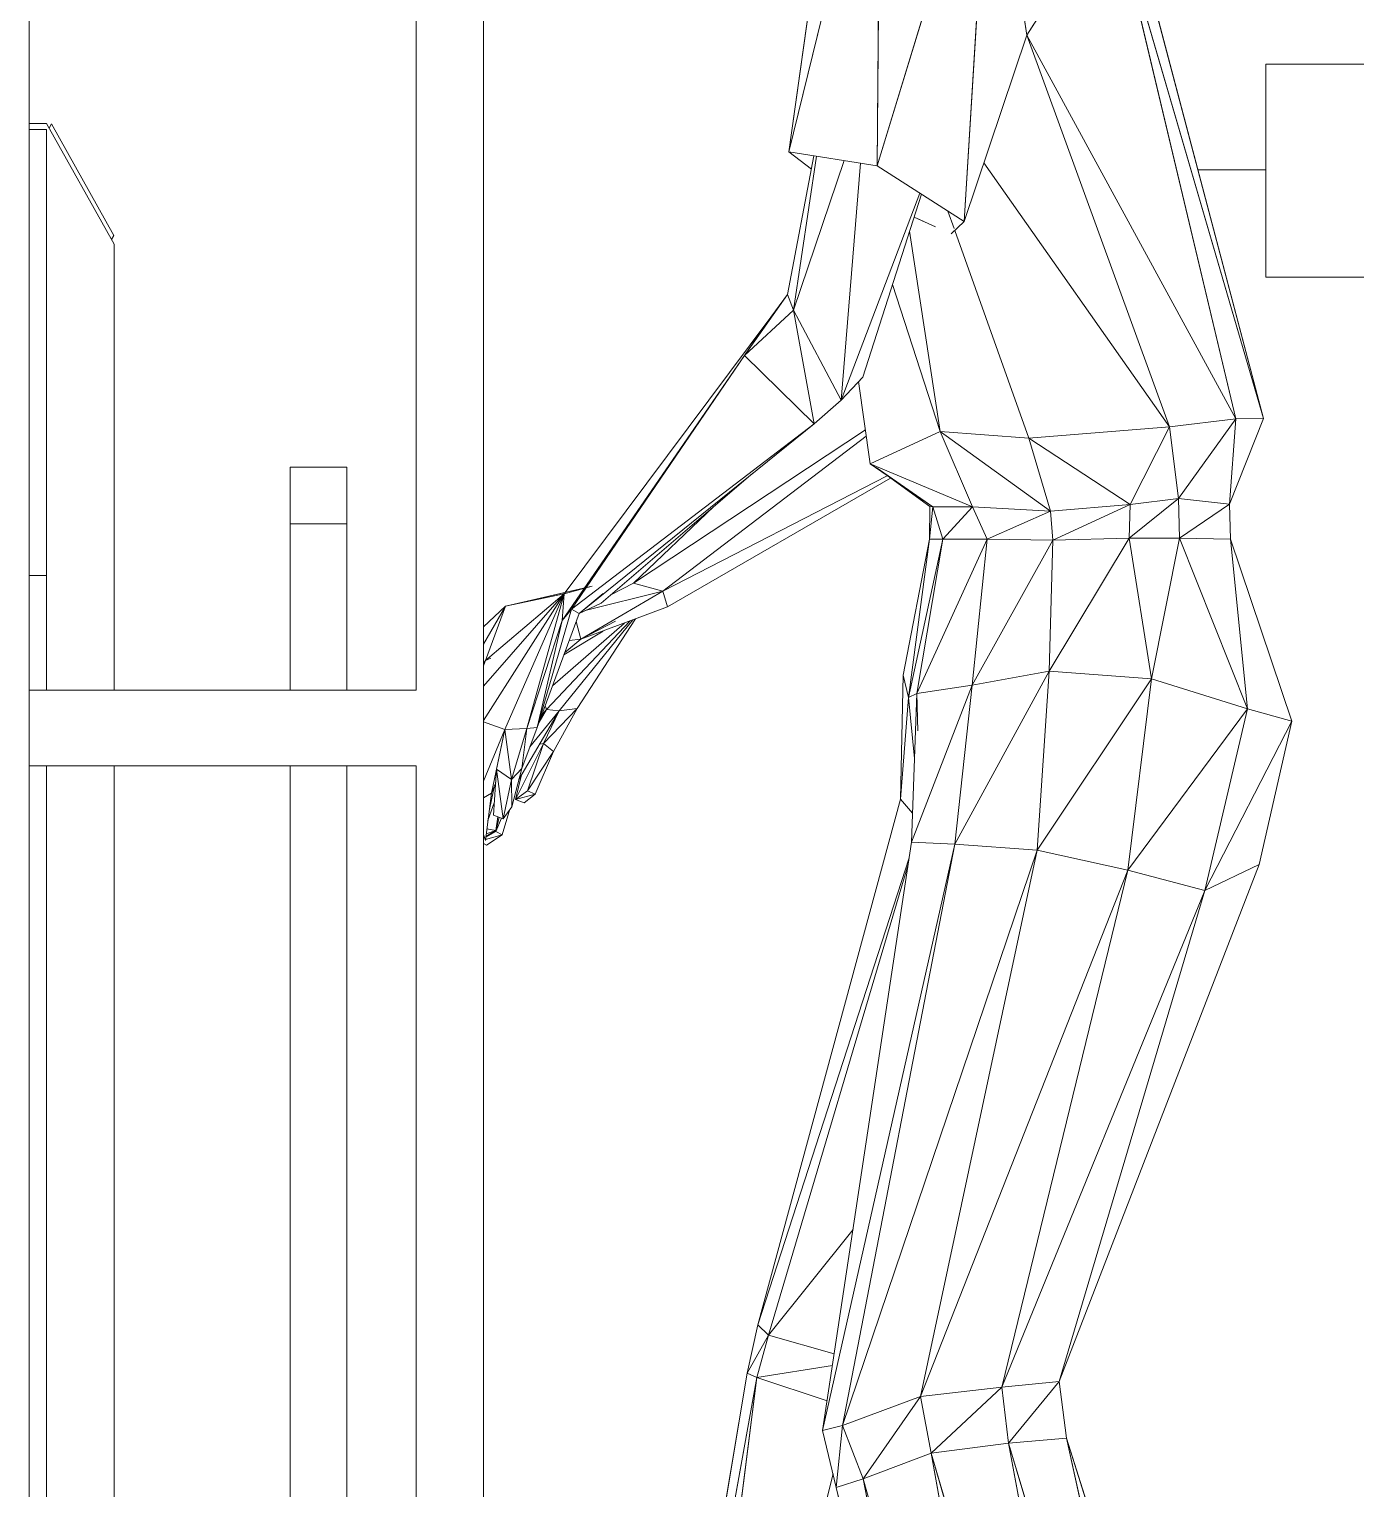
# Model space of a CAD drawing. Header units: centimetres. Extents: x -13467 to 3766, y -437 to 1921.
# Drawn here: x -10978.9 to -10900.3, y 142.2 to 228.7 of the extents above; entities that cross this region are included whole.
import ezdxf

# ---------------------------------------------------------------- set-up
doc = ezdxf.new("R2010")
doc.units = ezdxf.units.CM
doc.layers.add('A-GENM', color=7, linetype='Continuous', lineweight=9)
doc.layers.add('M-EQPM', color=7, linetype='Continuous', lineweight=9)

# ---------------------------------------------------------------- blocks, each defined once
blk = doc.blocks.new('EQ-01-008 - EQ-01-008_dwg_Agrupar_467-1519584-Sección 1-1')
at = {"layer": 'M-EQPM', "color": 251, "true_color": 0x666666}
blk.add_line((-10978.885, 282.089), (-10978.885, 95.25), dxfattribs=at)
blk = doc.blocks.new('EQ-01-008 - EQ-01-008_dwg_Agrupar_411-1519586-Sección 1-1')
at = {"layer": 'M-EQPM', "color": 251, "true_color": 0x666666}
for p, q in [((-10955.975, 189.527), (-10955.975, 265.895)), ((-10951.973, 265.895), (-10951.973, 97.997)), ((-10955.975, 189.527), (-10978.885, 189.527)), ((-10955.975, 185.034), (-10978.885, 185.034)), ((-10955.975, 185.034), (-10955.975, 97.997))]:
    blk.add_line(p, q, dxfattribs=at)
at = {"layer": 'M-EQPM', "color": 38, "true_color": 0x4c2600}
for p, q in [((-10951.973, 97.997), (-10951.973, 265.895)), ((-10978.885, 189.527), (-10955.975, 189.527)), ((-10955.975, 189.527), (-10978.885, 189.527)), ((-10955.975, 185.034), (-10978.885, 185.034)), ((-10955.975, 185.034), (-10955.975, 97.997))]:
    blk.add_line(p, q, dxfattribs=at)
at = {"layer": 'M-EQPM', "color": 38, "true_color": 0x4c2600, "flags": 128}
for points in [[(-10955.975, 270.387), (-10951.973, 265.895), (-10951.973, 97.997)], [(-10955.975, 97.997), (-10955.975, 185.034), (-10978.885, 185.034)]]:
    blk.add_lwpolyline(points, dxfattribs=at)
blk.add_lwpolyline([(-10955.975, 265.895), (-10955.975, 189.527)], close=True, dxfattribs=at)
blk = doc.blocks.new('EQ-01-008 - EQ-01-008_dwg_Agrupar_362-1519588-Sección 1-1')
for name in ['EQ-01-008 - EQ-01-008_dwg_Agrupar_467-1519584-Sección 1-1', 'EQ-01-008 - EQ-01-008_dwg_Agrupar_411-1519586-Sección 1-1']:
    blk.add_blockref(name, (0, 0))
blk = doc.blocks.new('EQ-01-008 - EQ-01-008_dwg-1519583-Sección 1-1')
blk.add_blockref('EQ-01-008 - EQ-01-008_dwg_Agrupar_362-1519588-Sección 1-1', (0, 0))
blk = doc.blocks.new('EQ-01-008 - EQ-01-008-1487441-Sección 1-1')
blk.add_blockref('EQ-01-008 - EQ-01-008_dwg-1519583-Sección 1-1', (0, 0))
blk = doc.blocks.new('EQ-01-013 - EQ-01-013_dwg_Agrupar_354-1512408-Sección 1-1')
at = {"layer": 'M-EQPM', "color": 251, "true_color": 0x666666}
for p, q in [((-10963.43, 189.527), (-10963.43, 199.374)), ((-10963.43, 189.527), (-10963.43, 199.374)), ((-10963.43, 199.374), (-10963.43, 189.527)), ((-10960.07, 189.527), (-10960.07, 199.374)), ((-10960.07, 199.374), (-10960.07, 189.527)), ((-10960.07, 189.527), (-10960.07, 199.374)), ((-10963.43, 134.274), (-10963.43, 185.034)), ((-10963.43, 134.274), (-10963.43, 185.034)), ((-10963.43, 185.034), (-10963.43, 134.274)), ((-10960.07, 134.274), (-10960.07, 185.034)), ((-10960.07, 185.034), (-10960.07, 134.274)), ((-10960.07, 134.274), (-10960.07, 185.034)), ((-10963.43, 94), (-10963.43, 130.074)), ((-10963.43, 94), (-10963.43, 130.074)), ((-10963.43, 130.074), (-10963.43, 94)), ((-10960.07, 94), (-10960.07, 130.074)), ((-10960.07, 130.074), (-10960.07, 94)), ((-10960.07, 94), (-10960.07, 130.074))]:
    blk.add_line(p, q, dxfattribs=at)
blk = doc.blocks.new('EQ-01-013 - EQ-01-013_dwg_Agrupar_354-1512417-Sección 1-1')
at = {"layer": 'M-EQPM', "color": 251, "true_color": 0x666666}
for p, q in [((-10960.07, 202.734), (-10963.43, 202.734)), ((-10963.43, 199.374), (-10963.43, 202.734)), ((-10963.43, 202.734), (-10963.43, 199.374)), ((-10960.07, 202.734), (-10963.43, 202.734)), ((-10960.07, 202.734), (-10960.07, 199.374)), ((-10960.07, 199.374), (-10960.07, 202.734)), ((-10963.43, 199.374), (-10960.07, 199.374)), ((-10963.43, 199.374), (-10960.07, 199.374))]:
    blk.add_line(p, q, dxfattribs=at)
at = {"layer": 'M-EQPM', "color": 251, "true_color": 0x666666, "flags": 128}
blk.add_lwpolyline([(-10963.43, 202.734), (-10960.07, 202.734), (-10960.07, 199.374), (-10963.43, 199.374)], close=True, dxfattribs=at)
blk = doc.blocks.new('EQ-01-013 - EQ-01-013_dwg_Agrupar_460-1512424-Sección 1-1')
at = {"layer": 'M-EQPM', "color": 253, "true_color": 0x999999}
for p, q in [((-10905.648, 213.99), (-10905.648, 226.59)), ((-10805.1, 226.59), (-10905.648, 226.59)), ((-10805.1, 226.59), (-10905.648, 226.59)), ((-10905.648, 213.99), (-10905.648, 226.59)), ((-10905.648, 213.99), (-10805.1, 213.99))]:
    blk.add_line(p, q, dxfattribs=at)
at = {"layer": 'M-EQPM', "color": 253, "true_color": 0x999999, "flags": 128}
for points in [[(-10905.648, 226.59), (-10805.1, 226.59), (-10805.1, 213.99)], [(-10905.648, 213.99), (-10805.1, 213.99), (-10905.648, 213.99), (-10905.648, 226.59)]]:
    blk.add_lwpolyline(points, dxfattribs=at)
blk = doc.blocks.new('EQ-01-013 - EQ-01-013_dwg_Agrupar_477-1512425-Sección 1-1')
at = {"layer": 'M-EQPM', "color": 136, "true_color": 0x007f7f}
for p, q in [((-10933.375, 240.137), (-10951.973, 249.733)), ((-10951.973, 249.733), (-10933.375, 240.137)), ((-10951.973, 239.653), (-10932.854, 229.787)), ((-10932.854, 229.787), (-10951.973, 239.653)), ((-10932.854, 229.787), (-10951.973, 239.653)), ((-10912.332, 230.416), (-10885.265, 230.416)), ((-10885.265, 230.416), (-10912.332, 230.416)), ((-10885.265, 230.416), (-10885.265, 226.59)), ((-10885.265, 226.59), (-10885.265, 230.416)), ((-10909.678, 220.336), (-10905.648, 220.336)), ((-10909.678, 220.336), (-10905.648, 220.336)), ((-10905.648, 220.336), (-10909.678, 220.336))]:
    blk.add_line(p, q, dxfattribs=at)
blk = doc.blocks.new('EQ-01-013 - EQ-01-013_dwg_Agrupar_338-1512426-Sección 1-1')
for name in ['EQ-01-013 - EQ-01-013_dwg_Agrupar_477-1512425-Sección 1-1', 'EQ-01-013 - EQ-01-013_dwg_Agrupar_460-1512424-Sección 1-1', 'EQ-01-013 - EQ-01-013_dwg_Agrupar_354-1512417-Sección 1-1', 'EQ-01-013 - EQ-01-013_dwg_Agrupar_354-1512408-Sección 1-1']:
    blk.add_blockref(name, (0, 0))
blk = doc.blocks.new('EQ-01-013 - EQ-01-013_dwg_Group_7-1512427-Sección 1-1')
blk.add_blockref('EQ-01-013 - EQ-01-013_dwg_Agrupar_338-1512426-Sección 1-1', (0, 0))
blk = doc.blocks.new('EQ-01-013 - EQ-01-013_dwg-1512406-Sección 1-1')
blk.add_blockref('EQ-01-013 - EQ-01-013_dwg_Group_7-1512427-Sección 1-1', (0, 0))
blk = doc.blocks.new('EQ-01-013 - EQ-01-013-1492338-Sección 1-1')
blk.add_blockref('EQ-01-013 - EQ-01-013_dwg-1512406-Sección 1-1', (0, 0))
blk = doc.blocks.new('EQ-01-019 - EQ-01-019_dwg_Agrupar_1034-1501470-Sección 1-1')
at = {"layer": 'A-GENM', "color": 30, "true_color": 0xff7f00}
for p, q in [((-10943.1, 195.851), (-10929.368, 204.932)), ((-10943.1, 195.851), (-10929.368, 204.932)), ((-10941.362, 195.392), (-10929.316, 204.564)), ((-10941.362, 195.392), (-10928.071, 202.22)), ((-10941.077, 194.45), (-10927.873, 202.077)), ((-10943.1, 195.851), (-10938.337, 200.392)), ((-10946.213, 192.538), (-10941.362, 195.392)), ((-10941.362, 195.392), (-10946.213, 192.538)), ((-10945.957, 194.237), (-10941.362, 195.392)), ((-10941.362, 195.392), (-10945.957, 194.237)), ((-10945.957, 194.237), (-10941.362, 195.392)), ((-10944.441, 195.172), (-10943.1, 195.851)), ((-10944.441, 195.172), (-10943.1, 195.851)), ((-10943.1, 195.851), (-10944.441, 195.172)), ((-10943.1, 195.851), (-10941.362, 195.392)), ((-10943.1, 195.851), (-10941.362, 195.392)), ((-10941.362, 195.392), (-10941.077, 194.45)), ((-10947.495, 188.291), (-10943.145, 193.68)), ((-10947.495, 188.291), (-10943.145, 193.68)), ((-10946.432, 188.438), (-10942.977, 193.743)), ((-10946.432, 188.438), (-10942.977, 193.743)), ((-10946.213, 192.538), (-10941.077, 194.45)), ((-10948.252, 188.376), (-10943.315, 193.617)), ((-10948.252, 188.376), (-10943.315, 193.617)), ((-10948.252, 188.376), (-10943.315, 193.617)), ((-10947.898, 189.785), (-10943.633, 193.499)), ((-10943.633, 193.499), (-10947.898, 189.785)), ((-10947.898, 189.785), (-10943.633, 193.499)), ((-10947.221, 191.615), (-10944.905, 193.025)), ((-10944.905, 193.025), (-10947.221, 191.615)), ((-10944.905, 193.025), (-10947.221, 191.615)), ((-10946.213, 192.538), (-10946.488, 193.598)), ((-10946.213, 192.538), (-10946.488, 193.598)), ((-10946.213, 192.538), (-10944.163, 193.616)), ((-10947.178, 191.731), (-10946.213, 192.538)), ((-10947.172, 191.749), (-10946.213, 192.538)), ((-10947.172, 191.749), (-10946.213, 192.538)), ((-10946.911, 192.455), (-10946.213, 192.538)), ((-10946.911, 192.455), (-10946.213, 192.538)), ((-10948.252, 188.376), (-10948.312, 188.555)), ((-10948.312, 188.555), (-10948.252, 188.376)), ((-10949.882, 184.241), (-10947.495, 188.291)), ((-10949.882, 184.241), (-10947.495, 188.291)), ((-10949.235, 186.173), (-10947.495, 188.291)), ((-10948.695, 187.63), (-10948.252, 188.376)), ((-10948.252, 188.376), (-10948.695, 187.63)), ((-10948.631, 187.803), (-10948.252, 188.376)), ((-10948.631, 187.803), (-10948.252, 188.376)), ((-10948.545, 188.036), (-10948.252, 188.376)), ((-10946.432, 188.438), (-10948.428, 186.366)), ((-10947.495, 188.291), (-10948.428, 186.366)), ((-10948.428, 186.366), (-10947.495, 188.291)), ((-10947.495, 188.291), (-10948.252, 188.376)), ((-10946.432, 188.438), (-10947.843, 185.899)), ((-10946.432, 188.438), (-10947.843, 185.899)), ((-10947.495, 188.291), (-10946.432, 188.438)), ((-10948.428, 186.366), (-10950.084, 183.045)), ((-10948.428, 186.366), (-10949.371, 183.563)), ((-10947.843, 185.899), (-10949.371, 183.563)), ((-10949.371, 183.563), (-10947.843, 185.899)), ((-10947.843, 185.899), (-10948.919, 183.372)), ((-10948.919, 183.372), (-10947.843, 185.899)), ((-10948.654, 186.323), (-10948.428, 186.366)), ((-10948.428, 186.366), (-10948.654, 186.323)), ((-10948.654, 186.323), (-10948.428, 186.366)), ((-10947.843, 185.899), (-10948.428, 186.366)), ((-10949.723, 184.511), (-10950.084, 183.045)), ((-10951.634, 182.451), (-10951.322, 183.88)), ((-10951.634, 182.451), (-10951.322, 183.88)), ((-10951.634, 182.451), (-10951.322, 183.88)), ((-10949.371, 183.563), (-10950.084, 183.045)), ((-10948.919, 183.372), (-10950.084, 183.045)), ((-10948.919, 183.372), (-10949.583, 182.842)), ((-10949.583, 182.842), (-10948.919, 183.372)), ((-10948.919, 183.372), (-10949.371, 183.563)), ((-10951.717, 181.803), (-10951.339, 182.9)), ((-10951.339, 182.9), (-10951.717, 181.803)), ((-10951.339, 182.9), (-10951.717, 181.803)), ((-10950.869, 180.948), (-10950.418, 182.469)), ((-10950.418, 182.469), (-10950.869, 180.948)), ((-10949.583, 182.842), (-10950.084, 183.045)), ((-10949.583, 182.842), (-10950.084, 183.045)), ((-10951.259, 181.155), (-10951.06, 181.999)), ((-10951.259, 181.155), (-10951.06, 181.999)), ((-10951.259, 181.155), (-10951.06, 181.999)), ((-10951.259, 181.155), (-10950.909, 181.941)), ((-10951.259, 181.155), (-10950.909, 181.941)), ((-10950.909, 181.941), (-10951.259, 181.155)), ((-10951.136, 182.029), (-10951.257, 181.214)), ((-10951.136, 182.029), (-10951.257, 181.214)), ((-10950.869, 180.948), (-10951.861, 180.679)), ((-10951.259, 181.155), (-10951.844, 180.81)), ((-10951.844, 180.81), (-10951.259, 181.155)), ((-10951.844, 180.81), (-10951.259, 181.155)), ((-10951.839, 180.85), (-10951.257, 181.214)), ((-10951.257, 181.214), (-10951.839, 180.85)), ((-10951.817, 181.019), (-10951.257, 181.214)), ((-10950.869, 180.948), (-10951.799, 180.349)), ((-10950.869, 180.948), (-10951.799, 180.349)), ((-10950.869, 180.948), (-10951.799, 180.349)), ((-10951.779, 181.319), (-10951.257, 181.214)), ((-10951.259, 181.155), (-10950.869, 180.948)), ((-10950.869, 180.948), (-10951.259, 181.155)), ((-10951.799, 180.349), (-10951.973, 180.438)), ((-10951.799, 180.349), (-10951.973, 180.438)), ((-10951.799, 180.349), (-10951.973, 180.438))]:
    blk.add_line(p, q, dxfattribs=at)
at = {"layer": 'A-GENM', "color": 30, "true_color": 0xff7f00, "flags": 128}
for points in [[(-10938.337, 200.392), (-10943.1, 195.851), (-10929.368, 204.932)], [(-10929.316, 204.564), (-10941.362, 195.392), (-10928.071, 202.22)], [(-10929.316, 204.564), (-10941.362, 195.392), (-10928.071, 202.22)], [(-10927.873, 202.077), (-10941.077, 194.45), (-10946.213, 192.538)], [(-10927.873, 202.077), (-10941.077, 194.45), (-10941.362, 195.392)], [(-10941.362, 195.392), (-10943.1, 195.851), (-10938.337, 200.392)], [(-10941.362, 195.392), (-10946.213, 192.538), (-10946.488, 193.598)], [(-10946.213, 192.538), (-10941.077, 194.45), (-10941.362, 195.392)], [(-10943.145, 193.68), (-10947.495, 188.291), (-10948.252, 188.376)], [(-10942.977, 193.743), (-10946.432, 188.438), (-10947.495, 188.291)], [(-10947.172, 191.749), (-10946.213, 192.538), (-10946.911, 192.455)], [(-10948.312, 188.555), (-10948.252, 188.376), (-10948.545, 188.036)], [(-10950.084, 183.045), (-10948.428, 186.366), (-10947.495, 188.291)], [(-10949.882, 184.241), (-10947.495, 188.291), (-10949.235, 186.173)], [(-10949.371, 183.563), (-10948.428, 186.366), (-10946.432, 188.438), (-10947.843, 185.899)], [(-10949.235, 186.173), (-10947.495, 188.291), (-10948.252, 188.376), (-10948.695, 187.63)], [(-10948.545, 188.036), (-10948.252, 188.376), (-10948.631, 187.803)], [(-10947.495, 188.291), (-10946.432, 188.438), (-10948.428, 186.366)], [(-10949.371, 183.563), (-10948.428, 186.366), (-10950.084, 183.045), (-10949.371, 183.563)], [(-10947.843, 185.899), (-10948.919, 183.372), (-10950.084, 183.045), (-10949.371, 183.563)], [(-10947.843, 185.899), (-10948.428, 186.366), (-10947.843, 185.899), (-10949.371, 183.563)], [(-10949.371, 183.563), (-10948.919, 183.372), (-10950.084, 183.045), (-10949.583, 182.842)], [(-10949.583, 182.842), (-10948.919, 183.372), (-10949.371, 183.563)], [(-10951.861, 180.679), (-10950.869, 180.948), (-10950.418, 182.469)], [(-10951.817, 181.019), (-10951.257, 181.214), (-10951.136, 182.029)], [(-10951.259, 181.155), (-10950.869, 180.948), (-10951.861, 180.679)], [(-10951.779, 181.319), (-10951.257, 181.214), (-10951.839, 180.85)], [(-10951.779, 181.319), (-10951.257, 181.214), (-10951.817, 181.019)]]:
    blk.add_lwpolyline(points, dxfattribs=at)
for points in [[(-10947.178, 191.731), (-10946.213, 192.538)], [(-10949.723, 184.511), (-10950.084, 183.045)]]:
    blk.add_lwpolyline(points, close=True, dxfattribs=at)
blk = doc.blocks.new('EQ-01-019 - EQ-01-019_dwg_Agrupar_1035-1501471-Sección 1-1')
at = {"layer": 'A-GENM', "color": 30, "true_color": 0xff7f00}
for p, q in [((-10933.981, 212.962), (-10932.418, 221.172)), ((-10933.981, 212.962), (-10932.418, 221.172)), ((-10933.981, 212.962), (-10932.418, 221.172)), ((-10933.62, 212.027), (-10932.255, 221.146)), ((-10932.255, 221.146), (-10933.62, 212.027)), ((-10932.255, 221.146), (-10933.62, 212.027)), ((-10933.62, 212.027), (-10930.628, 220.885)), ((-10930.628, 220.885), (-10933.62, 212.027)), ((-10933.62, 212.027), (-10930.628, 220.885)), ((-10930.809, 206.693), (-10929.657, 220.729)), ((-10930.809, 206.693), (-10929.657, 220.729)), ((-10930.809, 206.693), (-10926.154, 218.961)), ((-10926.154, 218.961), (-10930.809, 206.693)), ((-10929.515, 208.069), (-10926.052, 218.895)), ((-10929.515, 208.069), (-10926.052, 218.895)), ((-10929.515, 208.069), (-10926.052, 218.895)), ((-10936.526, 209.348), (-10933.981, 212.962)), ((-10933.981, 212.962), (-10934.96, 211.614)), ((-10934.96, 211.614), (-10933.981, 212.962)), ((-10933.981, 212.962), (-10934.96, 211.614)), ((-10933.62, 212.027), (-10933.981, 212.962)), ((-10933.981, 212.962), (-10933.62, 212.027)), ((-10933.62, 212.027), (-10933.981, 212.962)), ((-10933.62, 212.027), (-10936.526, 209.348)), ((-10933.62, 212.027), (-10932.394, 205.298)), ((-10933.62, 212.027), (-10930.809, 206.693)), ((-10947.21, 195.228), (-10934.96, 211.614)), ((-10934.96, 211.614), (-10947.21, 195.228)), ((-10936.526, 209.348), (-10934.96, 211.614)), ((-10935.191, 211.278), (-10934.96, 211.614)), ((-10947.321, 193.644), (-10936.526, 209.348)), ((-10946.772, 194.327), (-10936.526, 209.348)), ((-10936.526, 209.348), (-10932.394, 205.298)), ((-10929.515, 208.069), (-10930.809, 206.693)), ((-10930.809, 206.693), (-10929.515, 208.069)), ((-10932.394, 205.298), (-10930.809, 206.693)), ((-10932.394, 205.298), (-10930.809, 206.693)), ((-10946.772, 194.327), (-10932.394, 205.298)), ((-10946.772, 194.327), (-10932.394, 205.298)), ((-10946.314, 194.069), (-10932.394, 205.298)), ((-10945.017, 194.679), (-10936.028, 202.366)), ((-10936.028, 202.366), (-10945.017, 194.679)), ((-10936.028, 202.366), (-10945.017, 194.679)), ((-10947.321, 193.644), (-10945.445, 196.371)), ((-10950.686, 194.49), (-10945.544, 195.686)), ((-10947.21, 195.228), (-10945.544, 195.686)), ((-10951.973, 187.724), (-10947.21, 195.228)), ((-10951.973, 189.768), (-10947.21, 195.228)), ((-10951.973, 189.768), (-10947.21, 195.228)), ((-10947.21, 195.228), (-10951.973, 189.768)), ((-10951.973, 187.724), (-10947.21, 195.228)), ((-10951.871, 191.275), (-10947.21, 195.228)), ((-10950.719, 187.197), (-10947.21, 195.228)), ((-10947.21, 195.228), (-10950.719, 187.197)), ((-10950.686, 194.49), (-10947.147, 195.313)), ((-10950.686, 194.49), (-10947.21, 195.228)), ((-10949.424, 187.249), (-10947.21, 195.228)), ((-10949.424, 187.249), (-10947.21, 195.228)), ((-10947.21, 195.228), (-10947.321, 193.644)), ((-10947.21, 195.228), (-10947.321, 193.644)), ((-10947.321, 193.644), (-10947.21, 195.228)), ((-10946.314, 194.069), (-10944.893, 195.239)), ((-10946.314, 194.069), (-10945.017, 194.679)), ((-10951.973, 193.274), (-10950.686, 194.49)), ((-10951.973, 192.255), (-10950.686, 194.49)), ((-10950.686, 194.49), (-10951.973, 193.274)), ((-10951.871, 191.275), (-10950.686, 194.49)), ((-10949.424, 187.249), (-10947.321, 193.644)), ((-10947.321, 193.644), (-10949.424, 187.249)), ((-10948.813, 187.311), (-10946.772, 194.327)), ((-10948.813, 187.311), (-10946.314, 194.069)), ((-10946.314, 194.069), (-10948.813, 187.311)), ((-10948.813, 187.311), (-10947.321, 193.644)), ((-10946.772, 194.327), (-10947.321, 193.644)), ((-10946.314, 194.069), (-10946.772, 194.327)), ((-10951.871, 191.275), (-10951.973, 191.104)), ((-10951.973, 190.958), (-10951.871, 191.275)), ((-10951.871, 191.275), (-10951.973, 191.036)), ((-10951.973, 191.036), (-10951.871, 191.275)), ((-10951.871, 191.275), (-10951.973, 191.104)), ((-10951.973, 191.036), (-10951.871, 191.275)), ((-10951.871, 191.275), (-10951.973, 190.958)), ((-10951.871, 191.275), (-10951.973, 191.104)), ((-10951.871, 191.275), (-10951.557, 191.41)), ((-10950.719, 187.197), (-10951.973, 187.646)), ((-10950.719, 187.197), (-10951.973, 187.646)), ((-10951.973, 184.124), (-10950.719, 187.197)), ((-10951.973, 184.124), (-10950.719, 187.197)), ((-10951.973, 184.124), (-10950.719, 187.197)), ((-10951.509, 183.432), (-10950.719, 187.197)), ((-10950.719, 187.197), (-10951.206, 184.847)), ((-10950.719, 187.197), (-10951.206, 184.847)), ((-10950.719, 187.197), (-10949.424, 187.249)), ((-10950.719, 187.197), (-10949.424, 187.249)), ((-10950.719, 187.197), (-10950.33, 184.233)), ((-10950.33, 184.233), (-10950.719, 187.197)), ((-10949.424, 187.249), (-10950.33, 184.233)), ((-10950.33, 184.233), (-10949.424, 187.249)), ((-10948.813, 187.311), (-10949.713, 184.884)), ((-10949.713, 184.884), (-10948.813, 187.311)), ((-10949.713, 184.884), (-10949.424, 187.249)), ((-10949.424, 187.249), (-10949.713, 184.884)), ((-10949.424, 187.249), (-10949.713, 184.884)), ((-10948.813, 187.311), (-10949.424, 187.249)), ((-10951.206, 184.847), (-10951.392, 182.127)), ((-10951.392, 182.127), (-10951.206, 184.847)), ((-10950.33, 184.233), (-10951.206, 184.847)), ((-10951.206, 184.847), (-10950.825, 181.909)), ((-10950.33, 184.233), (-10950.825, 181.909)), ((-10950.825, 181.909), (-10950.33, 184.233)), ((-10949.713, 184.884), (-10950.33, 184.233)), ((-10950.33, 184.233), (-10950.308, 182.62)), ((-10950.308, 182.62), (-10950.33, 184.233)), ((-10949.713, 184.884), (-10950.308, 182.62)), ((-10951.509, 183.432), (-10951.973, 183.142)), ((-10951.868, 180.618), (-10951.509, 183.432)), ((-10951.868, 180.618), (-10951.509, 183.432)), ((-10951.509, 183.432), (-10951.262, 184.025)), ((-10951.262, 184.025), (-10951.509, 183.432)), ((-10950.308, 182.62), (-10950.825, 181.909)), ((-10950.308, 182.62), (-10950.825, 181.909)), ((-10950.825, 181.909), (-10951.392, 182.127)), ((-10951.868, 180.618), (-10951.973, 180.975)), ((-10951.868, 180.618), (-10951.973, 180.975)), ((-10951.868, 180.618), (-10951.973, 180.975))]:
    blk.add_line(p, q, dxfattribs=at)
at = {"layer": 'A-GENM', "color": 30, "true_color": 0xff7f00, "flags": 128}
for points in [[(-10926.154, 218.961), (-10930.809, 206.693), (-10929.657, 220.729)], [(-10933.62, 212.027), (-10936.526, 209.348), (-10933.981, 212.962), (-10936.526, 209.348), (-10934.96, 211.614)], [(-10933.62, 212.027), (-10932.394, 205.298), (-10930.809, 206.693), (-10933.62, 212.027), (-10936.526, 209.348), (-10932.394, 205.298), (-10946.314, 194.069), (-10946.772, 194.327), (-10947.321, 193.644)], [(-10946.314, 194.069), (-10932.394, 205.298), (-10933.62, 212.027)], [(-10933.62, 212.027), (-10930.809, 206.693), (-10929.515, 208.069)], [(-10947.21, 195.228), (-10934.96, 211.614), (-10936.526, 209.348), (-10946.772, 194.327), (-10932.394, 205.298), (-10936.526, 209.348), (-10946.772, 194.327), (-10948.813, 187.311), (-10946.314, 194.069), (-10946.772, 194.327), (-10947.321, 193.644)], [(-10947.321, 193.644), (-10936.526, 209.348), (-10947.321, 193.644), (-10948.813, 187.311), (-10947.321, 193.644), (-10949.424, 187.249)], [(-10947.147, 195.313), (-10950.686, 194.49), (-10947.21, 195.228), (-10951.973, 187.724)], [(-10951.973, 187.646), (-10950.719, 187.197), (-10947.21, 195.228)], [(-10947.21, 195.228), (-10951.871, 191.275), (-10951.973, 190.958)], [(-10950.719, 187.197), (-10949.424, 187.249), (-10947.21, 195.228), (-10950.686, 194.49), (-10951.871, 191.275), (-10947.21, 195.228)], [(-10951.973, 192.255), (-10950.686, 194.49), (-10951.871, 191.275)], [(-10951.973, 192.255), (-10950.686, 194.49), (-10951.973, 193.274)], [(-10949.424, 187.249), (-10948.813, 187.311), (-10946.772, 194.327)], [(-10950.719, 187.197), (-10951.206, 184.847), (-10950.825, 181.909), (-10951.392, 182.127)], [(-10950.308, 182.62), (-10949.713, 184.884), (-10950.33, 184.233), (-10950.719, 187.197)], [(-10950.308, 182.62), (-10949.713, 184.884), (-10950.33, 184.233), (-10949.424, 187.249)], [(-10949.713, 184.884), (-10948.813, 187.311), (-10949.424, 187.249)], [(-10950.33, 184.233), (-10950.308, 182.62), (-10950.825, 181.909), (-10950.33, 184.233)], [(-10951.262, 184.025), (-10951.509, 183.432), (-10951.973, 183.142)], [(-10951.973, 183.142), (-10951.509, 183.432), (-10951.868, 180.618)]]:
    blk.add_lwpolyline(points, dxfattribs=at)
for points in [[(-10946.314, 194.069), (-10945.017, 194.679)], [(-10950.719, 187.197), (-10951.509, 183.432)], [(-10951.206, 184.847), (-10950.33, 184.233), (-10951.206, 184.847), (-10950.825, 181.909), (-10951.392, 182.127)]]:
    blk.add_lwpolyline(points, close=True, dxfattribs=at)
blk = doc.blocks.new('EQ-01-019 - EQ-01-019_dwg-1501469-Sección 1-1')
at = {"layer": 'A-GENM', "color": 1, "true_color": 0xff0000}
for p, q in [((-10928.482, 243.504), (-10933.898, 221.41)), ((-10928.482, 243.504), (-10928.662, 220.569)), ((-10921.969, 242.566), (-10928.662, 220.569)), ((-10921.969, 242.566), (-10923.524, 217.274)), ((-10921.969, 242.566), (-10919.81, 228.314)), ((-10921.969, 242.566), (-10919.81, 228.314)), ((-10931.43, 238.968), (-10933.898, 221.41)), ((-10914.73, 236.286), (-10919.81, 228.314)), ((-10914.73, 236.286), (-10905.801, 205.612)), ((-10914.73, 236.286), (-10907.439, 205.583)), ((-10905.801, 205.612), (-10914.73, 236.286)), ((-10914.73, 236.286), (-10907.439, 205.583)), ((-10905.801, 205.612), (-10913.513, 234.903)), ((-10919.81, 228.314), (-10923.524, 217.274)), ((-10911.356, 205.108), (-10919.81, 228.314)), ((-10919.81, 228.314), (-10907.439, 205.583)), ((-10907.439, 205.583), (-10919.81, 228.314)), ((-10932.569, 220.379), (-10933.898, 221.41)), ((-10933.898, 221.41), (-10928.662, 220.569)), ((-10923.524, 217.274), (-10928.662, 220.569)), ((-10922.354, 220.751), (-10911.356, 205.108)), ((-10924.485, 217.89), (-10924.12, 216.868)), ((-10924.485, 217.89), (-10924.12, 216.868)), ((-10924.485, 217.89), (-10924.12, 216.868)), ((-10925.212, 216.964), (-10926.485, 217.539)), ((-10925.216, 216.966), (-10926.347, 217.476)), ((-10924.28, 216.543), (-10923.524, 217.274)), ((-10926.752, 216.707), (-10924.95, 204.842)), ((-10926.752, 216.707), (-10924.95, 204.842)), ((-10924.075, 216.741), (-10919.69, 204.442)), ((-10924.075, 216.741), (-10919.69, 204.442)), ((-10924.075, 216.741), (-10919.69, 204.442)), ((-10927.761, 213.552), (-10924.95, 204.842)), ((-10927.761, 213.552), (-10924.95, 204.842)), ((-10924.95, 204.842), (-10927.761, 213.552)), ((-10929.773, 207.795), (-10929.083, 202.92)), ((-10929.083, 202.92), (-10929.773, 207.795)), ((-10929.773, 207.795), (-10929.083, 202.92)), ((-10919.69, 204.442), (-10911.356, 205.108)), ((-10913.686, 200.514), (-10911.356, 205.108)), ((-10911.356, 205.108), (-10907.439, 205.583)), ((-10910.829, 200.874), (-10911.356, 205.108)), ((-10910.829, 200.874), (-10907.439, 205.583)), ((-10907.804, 200.544), (-10905.801, 205.612)), ((-10907.804, 200.544), (-10907.439, 205.583)), ((-10905.801, 205.612), (-10907.439, 205.583)), ((-10924.95, 204.842), (-10929.083, 202.92)), ((-10918.401, 200.128), (-10924.95, 204.842)), ((-10923.019, 200.388), (-10924.95, 204.842)), ((-10924.95, 204.842), (-10919.69, 204.442)), ((-10913.686, 200.514), (-10919.69, 204.442)), ((-10918.401, 200.128), (-10919.69, 204.442)), ((-10919.69, 204.442), (-10918.401, 200.128)), ((-10925.368, 200.386), (-10929.083, 202.92)), ((-10923.019, 200.388), (-10929.083, 202.92)), ((-10925.368, 200.386), (-10929.083, 202.92)), ((-10925.368, 200.386), (-10928.73, 202.706)), ((-10925.548, 200.4), (-10928.301, 202.386)), ((-10928.301, 202.386), (-10925.548, 200.4)), ((-10913.756, 198.526), (-10910.829, 200.874)), ((-10913.686, 200.514), (-10910.829, 200.874)), ((-10910.772, 198.519), (-10910.829, 200.874)), ((-10907.804, 200.544), (-10910.829, 200.874)), ((-10907.804, 200.544), (-10910.829, 200.874)), ((-10925.58, 198.46), (-10925.548, 200.4)), ((-10925.58, 198.46), (-10925.368, 200.386)), ((-10925.548, 200.4), (-10925.368, 200.386)), ((-10925.368, 200.386), (-10925.548, 200.4)), ((-10923.019, 200.388), (-10925.368, 200.386)), ((-10924.79, 198.46), (-10925.368, 200.386)), ((-10924.79, 198.46), (-10923.019, 200.388)), ((-10918.401, 200.128), (-10923.019, 200.388)), ((-10922.154, 198.46), (-10923.019, 200.388)), ((-10918.401, 200.128), (-10923.019, 200.388)), ((-10923.019, 200.388), (-10918.401, 200.128)), ((-10918.401, 200.128), (-10922.154, 198.46)), ((-10918.401, 200.128), (-10922.154, 198.46)), ((-10913.686, 200.514), (-10918.401, 200.128)), ((-10913.686, 200.514), (-10918.401, 200.128)), ((-10918.401, 200.128), (-10918.278, 198.408)), ((-10918.401, 200.128), (-10918.278, 198.408)), ((-10918.401, 200.128), (-10918.278, 198.408)), ((-10913.686, 200.514), (-10918.278, 198.408)), ((-10918.278, 198.408), (-10913.686, 200.514)), ((-10913.686, 200.514), (-10913.756, 198.526)), ((-10913.686, 200.514), (-10913.756, 198.526)), ((-10910.772, 198.519), (-10907.804, 200.544)), ((-10907.746, 198.46), (-10907.804, 200.544)), ((-10907.804, 200.544), (-10907.746, 198.46)), ((-10907.804, 200.544), (-10907.746, 198.46)), ((-10927.123, 190.406), (-10925.58, 198.46)), ((-10927.123, 190.406), (-10925.58, 198.46)), ((-10927.123, 190.406), (-10925.58, 198.46)), ((-10926.812, 189.093), (-10924.79, 198.46)), ((-10926.812, 189.093), (-10925.58, 198.46)), ((-10925.58, 198.46), (-10926.812, 189.093)), ((-10926.326, 189.332), (-10924.79, 198.46)), ((-10926.326, 189.332), (-10922.154, 198.46)), ((-10926.326, 189.332), (-10922.154, 198.46)), ((-10924.79, 198.46), (-10925.58, 198.46)), ((-10924.79, 198.46), (-10925.58, 198.46)), ((-10924.79, 198.46), (-10925.58, 198.46)), ((-10924.79, 198.46), (-10922.154, 198.46)), ((-10923.036, 189.809), (-10922.154, 198.46)), ((-10922.154, 198.46), (-10923.036, 189.809)), ((-10923.036, 189.809), (-10918.278, 198.408)), ((-10918.278, 198.408), (-10922.154, 198.46)), ((-10918.478, 190.64), (-10913.756, 198.526)), ((-10918.478, 190.64), (-10918.278, 198.408)), ((-10918.278, 198.408), (-10913.756, 198.526)), ((-10912.432, 190.194), (-10913.756, 198.526)), ((-10910.772, 198.519), (-10913.756, 198.526)), ((-10912.432, 190.194), (-10910.772, 198.519)), ((-10906.742, 188.42), (-10910.772, 198.519)), ((-10910.772, 198.519), (-10907.746, 198.46)), ((-10904.12, 187.688), (-10907.746, 198.46)), ((-10906.742, 188.42), (-10907.746, 198.46)), ((-10906.742, 188.42), (-10907.746, 198.46)), ((-10907.746, 198.46), (-10904.12, 187.688)), ((-10907.746, 198.46), (-10904.12, 187.688)), ((-10927.284, 183.074), (-10927.123, 190.406)), ((-10927.123, 190.406), (-10927.284, 183.074)), ((-10927.123, 190.406), (-10927.284, 183.074)), ((-10927.123, 190.406), (-10926.812, 189.093)), ((-10926.812, 189.093), (-10927.123, 190.406)), ((-10926.812, 189.093), (-10927.123, 190.406)), ((-10918.478, 190.64), (-10924.062, 180.399)), ((-10924.062, 180.399), (-10918.478, 190.64)), ((-10918.478, 190.64), (-10923.036, 189.809)), ((-10918.478, 190.64), (-10923.036, 189.809)), ((-10918.478, 190.64), (-10919.189, 180.042)), ((-10912.432, 190.194), (-10919.189, 180.042)), ((-10912.432, 190.194), (-10918.478, 190.64)), ((-10918.478, 190.64), (-10912.432, 190.194)), ((-10912.432, 190.194), (-10913.823, 178.871)), ((-10906.742, 188.42), (-10912.432, 190.194)), ((-10912.432, 190.194), (-10906.742, 188.42)), ((-10912.432, 190.194), (-10906.742, 188.42)), ((-10926.326, 189.332), (-10926.812, 189.093)), ((-10926.629, 180.519), (-10923.036, 189.809)), ((-10926.629, 180.519), (-10926.326, 189.332)), ((-10926.326, 189.332), (-10926.629, 180.519)), ((-10926.326, 189.332), (-10923.036, 189.809)), ((-10926.257, 187.108), (-10926.326, 189.332)), ((-10924.062, 180.399), (-10923.036, 189.809)), ((-10927.284, 183.074), (-10926.812, 189.093)), ((-10926.459, 185.471), (-10926.812, 189.093)), ((-10926.459, 185.471), (-10926.812, 189.093)), ((-10906.742, 188.42), (-10913.823, 178.871)), ((-10906.742, 188.42), (-10913.823, 178.871)), ((-10906.742, 188.42), (-10909.272, 177.655)), ((-10906.742, 188.42), (-10909.272, 177.655)), ((-10904.12, 187.688), (-10909.272, 177.655)), ((-10909.272, 177.655), (-10904.12, 187.688)), ((-10906.742, 188.42), (-10904.12, 187.688)), ((-10904.12, 187.688), (-10906.742, 188.42)), ((-10906.044, 179.189), (-10904.12, 187.688)), ((-10927.284, 183.074), (-10935.743, 151.928)), ((-10926.57, 182.246), (-10927.284, 183.074)), ((-10926.629, 180.519), (-10931.902, 145.679)), ((-10924.062, 180.399), (-10931.902, 145.679)), ((-10924.062, 180.399), (-10930.732, 145.98)), ((-10919.189, 180.042), (-10930.732, 145.98)), ((-10924.062, 180.399), (-10926.629, 180.519)), ((-10924.062, 180.399), (-10926.629, 180.519)), ((-10919.189, 180.042), (-10926.097, 147.683)), ((-10919.189, 180.042), (-10926.097, 147.683)), ((-10919.189, 180.042), (-10926.097, 147.683)), ((-10924.062, 180.399), (-10919.189, 180.042)), ((-10913.823, 178.871), (-10919.189, 180.042)), ((-10913.823, 178.871), (-10919.189, 180.042)), ((-10913.823, 178.871), (-10919.189, 180.042)), ((-10926.769, 179.596), (-10935.743, 151.928)), ((-10926.769, 179.596), (-10935.743, 151.928)), ((-10926.829, 179.199), (-10935.103, 151.321)), ((-10935.103, 151.321), (-10926.829, 179.199)), ((-10906.044, 179.189), (-10917.885, 148.587)), ((-10906.044, 179.189), (-10909.272, 177.655)), ((-10913.823, 178.871), (-10926.097, 147.683)), ((-10926.097, 147.683), (-10913.823, 178.871)), ((-10913.823, 178.871), (-10921.293, 148.246)), ((-10913.823, 178.871), (-10909.272, 177.655)), ((-10909.272, 177.655), (-10913.823, 178.871)), ((-10913.823, 178.871), (-10909.272, 177.655)), ((-10909.272, 177.655), (-10921.293, 148.246)), ((-10909.272, 177.655), (-10917.885, 148.587)), ((-10930.099, 157.591), (-10935.103, 151.321)), ((-10930.099, 157.591), (-10935.103, 151.321)), ((-10935.743, 151.928), (-10936.378, 149.08)), ((-10935.743, 151.928), (-10936.378, 149.08)), ((-10935.103, 151.321), (-10936.378, 149.08)), ((-10935.103, 151.321), (-10935.792, 148.812)), ((-10935.103, 151.321), (-10935.792, 148.812)), ((-10935.743, 151.928), (-10935.103, 151.321)), ((-10931.213, 150.228), (-10935.103, 151.321)), ((-10935.103, 151.321), (-10931.213, 150.228)), ((-10935.103, 151.321), (-10931.213, 150.228)), ((-10936.378, 149.08), (-10944.321, 101.453)), ((-10935.792, 148.812), (-10944.321, 101.453)), ((-10935.792, 148.812), (-10941.808, 101.349)), ((-10936.378, 149.08), (-10935.792, 148.812)), ((-10936.378, 149.08), (-10935.792, 148.812)), ((-10931.318, 149.536), (-10935.792, 148.812)), ((-10935.792, 148.812), (-10931.636, 147.434)), ((-10926.097, 147.683), (-10921.293, 148.246)), ((-10921.293, 148.246), (-10925.482, 144.336)), ((-10921.293, 148.246), (-10917.885, 148.587)), ((-10921.293, 148.246), (-10920.896, 144.93)), ((-10917.885, 148.587), (-10920.896, 144.93)), ((-10920.896, 144.93), (-10917.885, 148.587)), ((-10920.896, 144.93), (-10917.885, 148.587)), ((-10917.465, 145.221), (-10917.885, 148.587)), ((-10917.465, 145.221), (-10917.885, 148.587)), ((-10917.885, 148.587), (-10917.465, 145.221)), ((-10926.097, 147.683), (-10930.732, 145.98)), ((-10926.097, 147.683), (-10929.501, 142.813)), ((-10926.097, 147.683), (-10925.482, 144.336)), ((-10931.902, 145.679), (-10930.732, 145.98)), ((-10931.902, 145.679), (-10931.089, 142.305)), ((-10931.902, 145.679), (-10931.089, 142.305)), ((-10930.732, 145.98), (-10931.089, 142.305)), ((-10930.732, 145.98), (-10929.501, 142.813)), ((-10920.896, 144.93), (-10925.482, 144.336)), ((-10917.465, 145.221), (-10920.896, 144.93)), ((-10917.465, 145.221), (-10920.896, 144.93)), ((-10920.896, 144.93), (-10917.465, 145.221)), ((-10920.896, 144.93), (-10912.594, 100.484)), ((-10920.896, 144.93), (-10907.649, 100.94)), ((-10917.465, 145.221), (-10903.597, 101.331)), ((-10917.465, 145.221), (-10907.649, 100.94)), ((-10903.597, 101.331), (-10917.465, 145.221)), ((-10929.501, 142.813), (-10925.482, 144.336)), ((-10925.482, 144.336), (-10929.501, 142.813)), ((-10929.501, 142.813), (-10925.482, 144.336)), ((-10925.482, 144.336), (-10912.594, 100.484)), ((-10925.482, 144.336), (-10917.648, 100.837)), ((-10925.482, 144.336), (-10912.594, 100.484)), ((-10931.281, 143.103), (-10941.808, 101.349)), ((-10929.501, 142.813), (-10931.089, 142.305)), ((-10929.501, 142.813), (-10921.29, 100.886)), ((-10929.501, 142.813), (-10917.648, 100.837)), ((-10931.089, 142.305), (-10921.29, 100.886))]:
    blk.add_line(p, q, dxfattribs=at)
at = {"layer": 'A-GENM', "color": 1, "true_color": 0xff0000, "flags": 128}
for points in [[(-10914.73, 236.286), (-10919.81, 228.314), (-10921.969, 242.566), (-10914.73, 236.286), (-10919.44, 244.659), (-10921.969, 242.566)], [(-10931.43, 238.968), (-10928.482, 243.504), (-10933.898, 221.41), (-10928.482, 243.504), (-10928.662, 220.569), (-10933.898, 221.41), (-10931.43, 238.968)], [(-10928.662, 220.569), (-10921.969, 242.566), (-10928.482, 243.504), (-10928.662, 220.569), (-10921.969, 242.566), (-10928.482, 243.504)], [(-10914.73, 236.286), (-10919.81, 228.314), (-10921.969, 242.566), (-10923.524, 217.274), (-10924.28, 216.543)], [(-10921.969, 242.566), (-10923.524, 217.274), (-10919.81, 228.314)], [(-10907.439, 205.583), (-10911.356, 205.108), (-10919.81, 228.314), (-10921.969, 242.566)], [(-10932.569, 220.379), (-10933.898, 221.41), (-10931.43, 238.968)], [(-10913.686, 200.514), (-10919.69, 204.442), (-10913.686, 200.514), (-10911.356, 205.108), (-10910.829, 200.874), (-10907.439, 205.583), (-10914.73, 236.286)], [(-10914.73, 236.286), (-10905.801, 205.612), (-10907.804, 200.544)], [(-10905.801, 205.612), (-10913.513, 234.903), (-10914.73, 236.286)], [(-10914.73, 236.286), (-10913.513, 234.903), (-10905.801, 205.612)], [(-10919.81, 228.314), (-10923.524, 217.274), (-10928.662, 220.569)], [(-10919.81, 228.314), (-10911.356, 205.108), (-10922.354, 220.751)], [(-10919.81, 228.314), (-10907.439, 205.583), (-10907.804, 200.544), (-10910.829, 200.874), (-10907.439, 205.583), (-10905.801, 205.612)], [(-10922.354, 220.751), (-10911.356, 205.108), (-10913.686, 200.514), (-10913.756, 198.526)], [(-10919.69, 204.442), (-10924.95, 204.842), (-10926.752, 216.707)], [(-10912.432, 190.194), (-10913.756, 198.526), (-10910.772, 198.519), (-10910.829, 200.874), (-10913.756, 198.526), (-10910.829, 200.874), (-10913.686, 200.514), (-10910.829, 200.874), (-10911.356, 205.108), (-10919.69, 204.442), (-10911.356, 205.108), (-10907.439, 205.583)], [(-10925.368, 200.386), (-10929.083, 202.92), (-10924.95, 204.842), (-10918.401, 200.128)], [(-10918.401, 200.128), (-10924.95, 204.842), (-10929.083, 202.92)], [(-10913.756, 198.526), (-10918.278, 198.408), (-10922.154, 198.46), (-10923.019, 200.388), (-10924.95, 204.842), (-10919.69, 204.442)], [(-10924.95, 204.842), (-10923.019, 200.388), (-10922.154, 198.46), (-10924.79, 198.46), (-10923.019, 200.388)], [(-10919.69, 204.442), (-10918.401, 200.128), (-10913.686, 200.514)], [(-10925.368, 200.386), (-10923.019, 200.388), (-10929.083, 202.92), (-10923.019, 200.388), (-10925.368, 200.386), (-10924.79, 198.46), (-10922.154, 198.46), (-10918.401, 200.128)], [(-10925.368, 200.386), (-10925.548, 200.4), (-10928.301, 202.386)], [(-10910.829, 200.874), (-10910.772, 198.519), (-10907.804, 200.544)], [(-10925.548, 200.4), (-10925.58, 198.46), (-10925.368, 200.386)], [(-10925.548, 200.4), (-10925.58, 198.46), (-10925.368, 200.386)], [(-10923.019, 200.388), (-10924.79, 198.46), (-10925.368, 200.386)], [(-10918.278, 198.408), (-10922.154, 198.46), (-10923.036, 189.809), (-10918.278, 198.408), (-10913.686, 200.514)], [(-10907.746, 198.46), (-10910.772, 198.519), (-10907.804, 200.544)], [(-10923.036, 189.809), (-10926.326, 189.332), (-10924.79, 198.46), (-10926.812, 189.093), (-10926.326, 189.332)], [(-10925.58, 198.46), (-10926.812, 189.093), (-10924.79, 198.46)], [(-10922.154, 198.46), (-10926.326, 189.332), (-10924.79, 198.46)], [(-10923.036, 189.809), (-10918.278, 198.408), (-10918.478, 190.64)], [(-10912.432, 190.194), (-10913.756, 198.526), (-10918.478, 190.64)], [(-10913.756, 198.526), (-10918.278, 198.408), (-10918.478, 190.64), (-10913.756, 198.526)], [(-10913.756, 198.526), (-10910.772, 198.519), (-10906.742, 188.42), (-10907.746, 198.46), (-10910.772, 198.519), (-10912.432, 190.194)], [(-10906.044, 179.189), (-10904.12, 187.688), (-10906.742, 188.42), (-10910.772, 198.519), (-10912.432, 190.194)], [(-10919.189, 180.042), (-10930.732, 145.98), (-10924.062, 180.399), (-10919.189, 180.042), (-10912.432, 190.194), (-10913.823, 178.871)], [(-10918.478, 190.64), (-10923.036, 189.809), (-10926.326, 189.332)], [(-10918.478, 190.64), (-10919.189, 180.042), (-10924.062, 180.399), (-10923.036, 189.809)], [(-10923.036, 189.809), (-10924.062, 180.399), (-10918.478, 190.64)], [(-10918.478, 190.64), (-10919.189, 180.042), (-10912.432, 190.194)], [(-10913.823, 178.871), (-10912.432, 190.194), (-10918.478, 190.64)], [(-10926.57, 182.246), (-10927.284, 183.074), (-10926.812, 189.093), (-10926.326, 189.332)], [(-10926.326, 189.332), (-10926.629, 180.519), (-10924.062, 180.399)], [(-10927.284, 183.074), (-10926.812, 189.093), (-10926.459, 185.471)], [(-10926.097, 147.683), (-10913.823, 178.871), (-10906.742, 188.42), (-10909.272, 177.655)], [(-10909.272, 177.655), (-10904.12, 187.688), (-10906.044, 179.189), (-10909.272, 177.655), (-10917.885, 148.587), (-10906.044, 179.189), (-10917.885, 148.587)], [(-10926.57, 182.246), (-10927.284, 183.074), (-10935.743, 151.928), (-10926.769, 179.596)], [(-10927.284, 183.074), (-10935.743, 151.928), (-10935.103, 151.321)], [(-10926.629, 180.519), (-10931.902, 145.679), (-10924.062, 180.399)], [(-10926.629, 180.519), (-10931.902, 145.679), (-10930.732, 145.98)], [(-10930.732, 145.98), (-10931.902, 145.679), (-10924.062, 180.399), (-10930.732, 145.98), (-10919.189, 180.042)], [(-10926.829, 179.199), (-10935.103, 151.321), (-10930.099, 157.591)], [(-10906.044, 179.189), (-10909.272, 177.655), (-10921.293, 148.246), (-10913.823, 178.871)], [(-10913.823, 178.871), (-10921.293, 148.246), (-10909.272, 177.655), (-10917.885, 148.587)], [(-10935.103, 151.321), (-10936.378, 149.08), (-10935.743, 151.928), (-10935.103, 151.321)], [(-10935.792, 148.812), (-10936.378, 149.08), (-10935.103, 151.321)], [(-10931.318, 149.536), (-10935.792, 148.812), (-10935.103, 151.321)], [(-10935.792, 148.812), (-10944.321, 101.453), (-10936.378, 149.08)], [(-10936.378, 149.08), (-10944.321, 101.453), (-10935.792, 148.812)], [(-10935.792, 148.812), (-10941.808, 101.349), (-10944.321, 101.453)], [(-10931.281, 143.103), (-10941.808, 101.349), (-10935.792, 148.812), (-10931.636, 147.434)], [(-10931.636, 147.434), (-10935.792, 148.812), (-10931.318, 149.536)], [(-10917.885, 148.587), (-10921.293, 148.246), (-10925.482, 144.336), (-10926.097, 147.683), (-10929.501, 142.813), (-10930.732, 145.98), (-10926.097, 147.683), (-10930.732, 145.98)], [(-10917.885, 148.587), (-10921.293, 148.246), (-10926.097, 147.683)], [(-10926.097, 147.683), (-10921.293, 148.246), (-10920.896, 144.93)], [(-10929.501, 142.813), (-10926.097, 147.683), (-10925.482, 144.336)], [(-10930.732, 145.98), (-10931.089, 142.305), (-10931.902, 145.679)], [(-10912.594, 100.484), (-10917.648, 100.837), (-10925.482, 144.336), (-10917.648, 100.837), (-10929.501, 142.813), (-10931.089, 142.305), (-10930.732, 145.98), (-10929.501, 142.813), (-10931.089, 142.305), (-10921.29, 100.886), (-10929.501, 142.813)], [(-10917.465, 145.221), (-10907.649, 100.94), (-10920.896, 144.93)], [(-10937.329, 101.603), (-10941.808, 101.349), (-10931.281, 143.103)], [(-10917.648, 100.837), (-10929.501, 142.813), (-10921.29, 100.886), (-10931.089, 142.305)]]:
    blk.add_lwpolyline(points, dxfattribs=at)
for points in [[(-10907.439, 205.583), (-10905.801, 205.612), (-10907.804, 200.544)], [(-10923.036, 189.809), (-10926.629, 180.519)], [(-10903.597, 101.331), (-10907.649, 100.94), (-10912.594, 100.484), (-10920.896, 144.93), (-10925.482, 144.336), (-10921.293, 148.246), (-10920.896, 144.93), (-10925.482, 144.336), (-10912.594, 100.484), (-10920.896, 144.93), (-10907.649, 100.94), (-10917.465, 145.221)]]:
    blk.add_lwpolyline(points, close=True, dxfattribs=at)
for name in ['EQ-01-019 - EQ-01-019_dwg_Agrupar_1035-1501471-Sección 1-1', 'EQ-01-019 - EQ-01-019_dwg_Agrupar_1034-1501470-Sección 1-1']:
    blk.add_blockref(name, (0, 0))
blk = doc.blocks.new('EQ-01-019 - EQ-01-019-1501477-Sección 1-1')
blk.add_blockref('EQ-01-019 - EQ-01-019_dwg-1501469-Sección 1-1', (0, 0))
blk = doc.blocks.new('EQ-01-009 - EQ-01-009_dwg_Agrupar_339-1518693-Sección 1-1')
at = {"layer": 'M-EQPM', "color": 251, "true_color": 0x666666}
for p, q in [((-10978.885, 223.078), (-10977.86, 223.078)), ((-10977.86, 223.078), (-10973.858, 215.938)), ((-10977.71, 222.81), (-10977.569, 223.063)), ((-10977.569, 223.063), (-10977.71, 222.81)), ((-10973.867, 216.458), (-10977.569, 223.063)), ((-10973.867, 216.458), (-10977.569, 223.063)), ((-10977.86, 222.721), (-10978.885, 222.721)), ((-10978.885, 222.721), (-10977.86, 222.721)), ((-10977.86, 222.721), (-10977.86, 189.537)), ((-10977.86, 222.721), (-10977.86, 189.537)), ((-10974.008, 216.205), (-10973.867, 216.458)), ((-10974.008, 216.205), (-10973.867, 216.458)), ((-10973.858, 189.527), (-10973.858, 215.938)), ((-10973.858, 189.527), (-10973.858, 215.938)), ((-10978.885, 196.32), (-10977.86, 196.32)), ((-10977.86, 196.32), (-10978.885, 196.32)), ((-10977.86, 196.32), (-10978.885, 196.32)), ((-10977.86, 111.154), (-10977.86, 185.034)), ((-10977.86, 185.034), (-10977.86, 111.154)), ((-10973.858, 94), (-10973.858, 185.034)), ((-10973.858, 94), (-10973.858, 185.034)), ((-10973.858, 185.034), (-10973.858, 94))]:
    blk.add_line(p, q, dxfattribs=at)
at = {"layer": 'M-EQPM', "color": 251, "true_color": 0x666666, "flags": 128}
for points in [[(-10978.885, 223.078), (-10977.86, 223.078), (-10973.858, 215.938), (-10973.858, 189.527)], [(-10973.858, 215.938), (-10977.86, 223.078), (-10978.885, 223.078)], [(-10977.71, 222.81), (-10977.569, 223.063), (-10973.867, 216.458), (-10974.008, 216.205)], [(-10978.885, 222.721), (-10977.86, 222.721), (-10977.86, 189.537)], [(-10977.86, 185.034), (-10977.86, 111.154), (-10978.885, 111.154)]]:
    blk.add_lwpolyline(points, dxfattribs=at)
blk = doc.blocks.new('EQ-01-009 - EQ-01-009_dwg_026_BALANZA_DINAMICA_MATANZA_dw-1518699-Sección 1-1')
blk.add_blockref('EQ-01-009 - EQ-01-009_dwg_Agrupar_339-1518693-Sección 1-1', (0, 0))
blk = doc.blocks.new('EQ-01-009 - EQ-01-009_dwg-1518692-Sección 1-1')
blk.add_blockref('EQ-01-009 - EQ-01-009_dwg_026_BALANZA_DINAMICA_MATANZA_dw-1518699-Sección 1-1', (0, 0))
blk = doc.blocks.new('EQ-01-009 - EQ-01-009-1488525-Sección 1-1')
blk.add_blockref('EQ-01-009 - EQ-01-009_dwg-1518692-Sección 1-1', (0, 0))
blk = doc.blocks.new('PQ_RVR_MEP-01_ZZ_ZZ_MO_T_A_rvt-1-Sección 1-1')
at = {"layer": 'A-GENM', "lineweight": 9}
blk.add_blockref('EQ-01-019 - EQ-01-019-1501477-Sección 1-1', (0, 0), dxfattribs=at)
at = {"layer": 'M-EQPM', "lineweight": 9}
for name in ['EQ-01-008 - EQ-01-008-1487441-Sección 1-1', 'EQ-01-013 - EQ-01-013-1492338-Sección 1-1']:
    blk.add_blockref(name, (0, 0), dxfattribs=at)
at = {"layer": 'M-EQPM', "color": 136, "lineweight": 9, "true_color": 0x007f7f}
blk.add_blockref('EQ-01-009 - EQ-01-009-1488525-Sección 1-1', (0, 0), dxfattribs=at)

msp = doc.modelspace()

# ---------------------------------------------------------------- block references
at = {"lineweight": 5}
msp.add_blockref('PQ_RVR_MEP-01_ZZ_ZZ_MO_T_A_rvt-1-Sección 1-1', (0, 0), dxfattribs=at)

doc.saveas('drawing.dxf')
